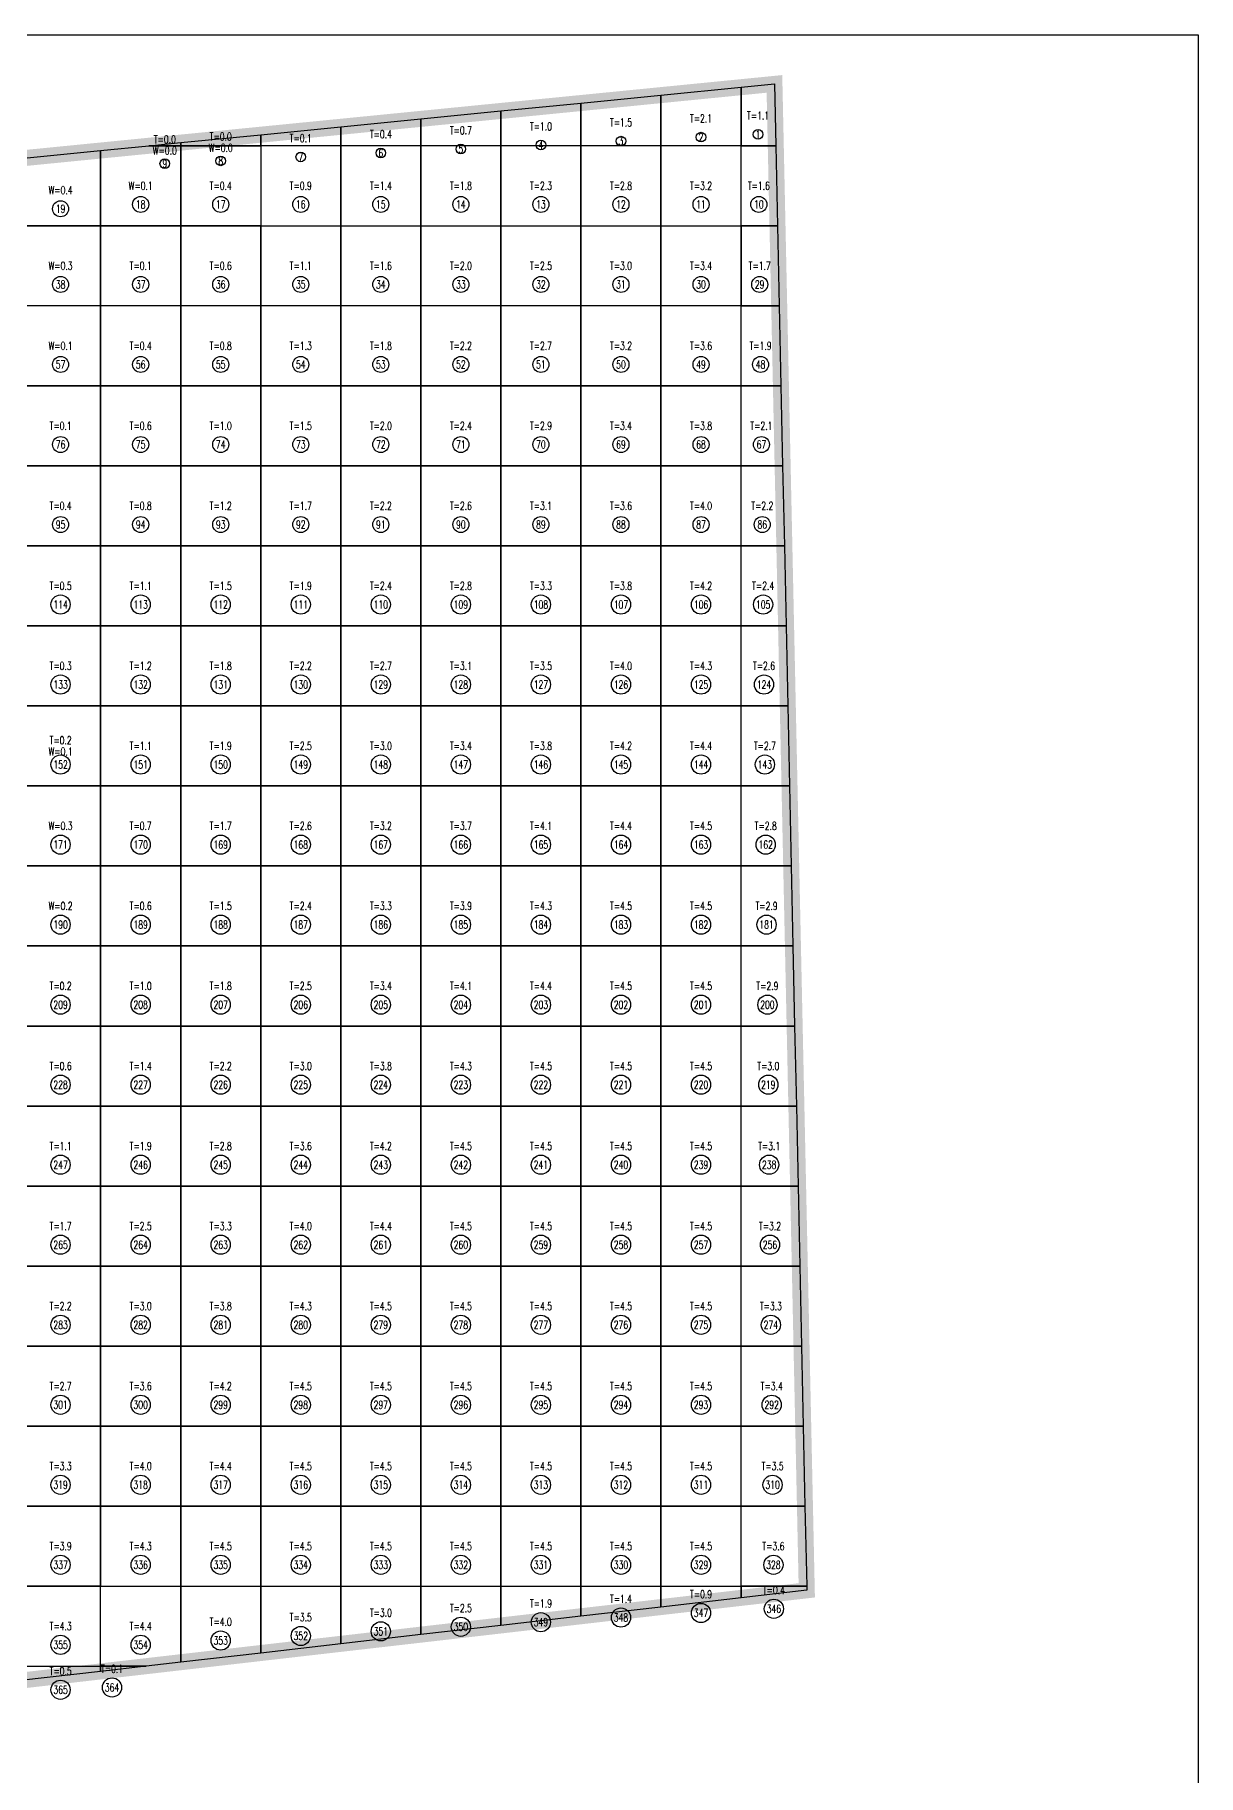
# Model space of a CAD drawing. Extents: x 4283 to 40403, y 1134 to 1764.
# Drawn here: x 13805.9 to 13872, y 1575.2 to 1674.1 of the extents above; entities that cross this region are included whole.
import ezdxf
from ezdxf.enums import TextEntityAlignment as Align

# ---------------------------------------------------------------- set-up
doc = ezdxf.new("R2010")
doc.units = 0
for name, color, linetype in [('tdz_15-1方格网', 2, 'Continuous'), ('tdz_15-1方格网计算', 7, 'Continuous'), ('tdz_土方计算图', 7, 'Continuous'), ('tdz_格田', 6, 'Continuous')]:
    doc.layers.add(name, color=color, linetype=linetype)
doc.styles.add('GLandNum', font='txt_____.ttf', dxfattribs={"width": 0.7, "height": 0.5})

msp = doc.modelspace()

# ---------------------------------------------------------------- linework, layer by layer
at = {"layer": 'tdz_15-1方格网', "linetype": 'Continuous'}
for points in [[(13846.034, 1671.116, 3083.682), (13846.034, 1667.79, 3083.676), (13841.488, 1667.79, 3083.694), (13841.488, 1670.667, 3083.698)], [(13848.005, 1667.79, 3083.67), (13846.034, 1667.79, 3083.676), (13846.034, 1671.116, 3083.682), (13847.93, 1671.304, 3083.675)], [(13832.397, 1669.767, 3083.731), (13832.397, 1667.79, 3083.727), (13827.852, 1667.79, 3083.745), (13827.852, 1669.317, 3083.747)], [(13836.943, 1670.217, 3083.715), (13836.943, 1667.79, 3083.711), (13832.397, 1667.79, 3083.727), (13832.397, 1669.767, 3083.731)], [(13841.488, 1670.667, 3083.698), (13841.488, 1667.79, 3083.694), (13836.943, 1667.79, 3083.711), (13836.943, 1670.217, 3083.715)], [(13823.306, 1668.868, 3083.764), (13823.306, 1667.79, 3083.762), (13818.761, 1667.79, 3083.779), (13818.761, 1668.418, 3083.78)], [(13827.852, 1669.317, 3083.747), (13827.852, 1667.79, 3083.745), (13823.306, 1667.79, 3083.762), (13823.306, 1668.868, 3083.764)], [(13812.413, 1667.79, 3083.803), (13814.215, 1667.79, 3083.796), (13814.215, 1663.245, 3083.789), (13809.67, 1663.245, 3083.805), (13809.67, 1667.519, 3083.813)], [(13814.215, 1667.968, 3083.796), (13814.215, 1667.79, 3083.796), (13812.413, 1667.79, 3083.803)], [(13818.761, 1668.418, 3083.78), (13818.761, 1667.79, 3083.779), (13814.215, 1667.79, 3083.796), (13814.215, 1667.968, 3083.796)], [(13814.215, 1663.245, 3083.789), (13814.215, 1667.79, 3083.796), (13818.761, 1667.79, 3083.779), (13818.761, 1663.245, 3083.772)], [(13818.761, 1667.79, 3083.779), (13818.761, 1663.245, 3083.772), (13823.306, 1663.245, 3083.755), (13823.306, 1667.79, 3083.762)], [(13823.306, 1667.79, 3083.762), (13823.306, 1663.245, 3083.755), (13827.852, 1663.245, 3083.737), (13827.852, 1667.79, 3083.745)], [(13827.852, 1667.79, 3083.745), (13827.852, 1663.245, 3083.737), (13832.397, 1663.245, 3083.72), (13832.397, 1667.79, 3083.727)], [(13832.397, 1667.79, 3083.727), (13832.397, 1663.245, 3083.72), (13836.943, 1663.245, 3083.704), (13836.943, 1667.79, 3083.711)], [(13836.943, 1667.79, 3083.711), (13836.943, 1663.245, 3083.704), (13841.488, 1663.245, 3083.686), (13841.488, 1667.79, 3083.694)], [(13841.488, 1667.79, 3083.694), (13841.488, 1663.245, 3083.686), (13846.034, 1663.245, 3083.669), (13846.034, 1667.79, 3083.676)], [(13846.034, 1667.79, 3083.676), (13848.005, 1667.79, 3083.67), (13848.103, 1663.245, 3083.665), (13846.034, 1663.245, 3083.669)], [(13809.67, 1667.519, 3083.813), (13809.67, 1663.245, 3083.805), (13805.124, 1663.245, 3083.823), (13805.124, 1667.069, 3083.829)], [(13805.124, 1658.699, 3083.815), (13805.124, 1663.245, 3083.823), (13809.67, 1663.245, 3083.805), (13809.67, 1658.699, 3083.798)], [(13809.67, 1658.699, 3083.798), (13809.67, 1663.245, 3083.805), (13814.215, 1663.245, 3083.789), (13814.215, 1658.699, 3083.782)], [(13814.215, 1658.699, 3083.782), (13814.215, 1663.245, 3083.789), (13818.761, 1663.245, 3083.772), (13818.761, 1658.699, 3083.765)], [(13818.761, 1658.699, 3083.765), (13818.761, 1663.245, 3083.772), (13823.306, 1663.245, 3083.755), (13823.306, 1658.699, 3083.747)], [(13823.306, 1658.699, 3083.747), (13823.306, 1663.245, 3083.755), (13827.852, 1663.245, 3083.737), (13827.852, 1658.699, 3083.73)], [(13827.852, 1658.699, 3083.73), (13827.852, 1663.245, 3083.737), (13832.397, 1663.245, 3083.72), (13832.397, 1658.699, 3083.713)], [(13832.397, 1658.699, 3083.713), (13832.397, 1663.245, 3083.72), (13836.943, 1663.245, 3083.704), (13836.943, 1658.699, 3083.696)], [(13836.943, 1658.699, 3083.696), (13836.943, 1663.245, 3083.704), (13841.488, 1663.245, 3083.686), (13841.488, 1658.699, 3083.679)], [(13841.488, 1658.699, 3083.679), (13841.488, 1663.245, 3083.686), (13846.034, 1663.245, 3083.669), (13846.034, 1658.699, 3083.662)], [(13846.034, 1663.245, 3083.669), (13848.103, 1663.245, 3083.665), (13848.2, 1658.699, 3083.658), (13846.034, 1658.699, 3083.662)], [(13805.124, 1658.699, 3083.815), (13805.124, 1654.154, 3083.808), (13809.67, 1654.154, 3083.791), (13809.67, 1658.699, 3083.798)], [(13809.67, 1658.699, 3083.798), (13809.67, 1654.154, 3083.791), (13814.215, 1654.154, 3083.775), (13814.215, 1658.699, 3083.782)], [(13814.215, 1658.699, 3083.782), (13814.215, 1654.154, 3083.775), (13818.761, 1654.154, 3083.757), (13818.761, 1658.699, 3083.765)], [(13818.761, 1658.699, 3083.765), (13818.761, 1654.154, 3083.757), (13823.306, 1654.154, 3083.74), (13823.306, 1658.699, 3083.747)], [(13823.306, 1658.699, 3083.747), (13823.306, 1654.154, 3083.74), (13827.852, 1654.154, 3083.723), (13827.852, 1658.699, 3083.73)], [(13827.852, 1658.699, 3083.73), (13827.852, 1654.154, 3083.723), (13832.397, 1654.154, 3083.705), (13832.397, 1658.699, 3083.713)], [(13832.397, 1658.699, 3083.713), (13832.397, 1654.154, 3083.705), (13836.943, 1654.154, 3083.688), (13836.943, 1658.699, 3083.696)], [(13836.943, 1658.699, 3083.696), (13836.943, 1654.154, 3083.688), (13841.488, 1654.154, 3083.672), (13841.488, 1658.699, 3083.679)], [(13841.488, 1658.699, 3083.679), (13841.488, 1654.154, 3083.672), (13846.034, 1654.154, 3083.655), (13846.034, 1658.699, 3083.662)], [(13846.034, 1658.699, 3083.662), (13848.2, 1658.699, 3083.658), (13848.298, 1654.154, 3083.653), (13846.034, 1654.154, 3083.655)], [(13805.124, 1654.154, 3083.808), (13805.124, 1649.608, 3083.798), (13809.67, 1649.608, 3083.783), (13809.67, 1654.154, 3083.791)], [(13809.67, 1654.154, 3083.791), (13809.67, 1649.608, 3083.783), (13814.215, 1649.608, 3083.767), (13814.215, 1654.154, 3083.775)], [(13814.215, 1654.154, 3083.775), (13814.215, 1649.608, 3083.767), (13818.761, 1649.608, 3083.75), (13818.761, 1654.154, 3083.757)], [(13818.761, 1654.154, 3083.757), (13818.761, 1649.608, 3083.75), (13823.306, 1649.608, 3083.733), (13823.306, 1654.154, 3083.74)], [(13823.306, 1654.154, 3083.74), (13823.306, 1649.608, 3083.733), (13827.852, 1649.608, 3083.715), (13827.852, 1654.154, 3083.723)], [(13827.852, 1654.154, 3083.723), (13827.852, 1649.608, 3083.715), (13832.397, 1649.608, 3083.698), (13832.397, 1654.154, 3083.705)], [(13832.397, 1654.154, 3083.705), (13832.397, 1649.608, 3083.698), (13836.943, 1649.608, 3083.681), (13836.943, 1654.154, 3083.688)], [(13836.943, 1654.154, 3083.688), (13836.943, 1649.608, 3083.681), (13841.488, 1649.608, 3083.665), (13841.488, 1654.154, 3083.672)], [(13841.488, 1654.154, 3083.672), (13841.488, 1649.608, 3083.665), (13846.034, 1649.608, 3083.65), (13846.034, 1654.154, 3083.655)], [(13846.034, 1654.154, 3083.655), (13848.298, 1654.154, 3083.653), (13848.395, 1649.608, 3083.646), (13846.034, 1649.608, 3083.65)], [(13805.124, 1649.608, 3083.798), (13805.124, 1645.063, 3083.787), (13809.67, 1645.063, 3083.772), (13809.67, 1649.608, 3083.783)], [(13809.67, 1649.608, 3083.783), (13809.67, 1645.063, 3083.772), (13814.215, 1645.063, 3083.757), (13814.215, 1649.608, 3083.767)], [(13814.215, 1649.608, 3083.767), (13814.215, 1645.063, 3083.757), (13818.761, 1645.063, 3083.742), (13818.761, 1649.608, 3083.75)], [(13818.761, 1649.608, 3083.75), (13818.761, 1645.063, 3083.742), (13823.306, 1645.063, 3083.725), (13823.306, 1649.608, 3083.733)], [(13823.306, 1649.608, 3083.733), (13823.306, 1645.063, 3083.725), (13827.852, 1645.063, 3083.708), (13827.852, 1649.608, 3083.715)], [(13827.852, 1649.608, 3083.715), (13827.852, 1645.063, 3083.708), (13832.397, 1645.063, 3083.691), (13832.397, 1649.608, 3083.698)], [(13832.397, 1649.608, 3083.698), (13832.397, 1645.063, 3083.691), (13836.943, 1645.063, 3083.674), (13836.943, 1649.608, 3083.681)], [(13836.943, 1649.608, 3083.681), (13836.943, 1645.063, 3083.674), (13841.488, 1645.063, 3083.657), (13841.488, 1649.608, 3083.665)], [(13841.488, 1649.608, 3083.665), (13841.488, 1645.063, 3083.657), (13846.034, 1645.063, 3083.644), (13846.034, 1649.608, 3083.65)], [(13846.034, 1649.608, 3083.65), (13848.395, 1649.608, 3083.646), (13848.493, 1645.063, 3083.641), (13846.034, 1645.063, 3083.644)], [(13805.124, 1645.063, 3083.787), (13805.124, 1640.517, 3083.796), (13809.67, 1640.517, 3083.762), (13809.67, 1645.063, 3083.772)], [(13809.67, 1645.063, 3083.772), (13809.67, 1640.517, 3083.762), (13814.215, 1640.517, 3083.746), (13814.215, 1645.063, 3083.757)], [(13814.215, 1645.063, 3083.757), (13814.215, 1640.517, 3083.746), (13818.761, 1640.517, 3083.731), (13818.761, 1645.063, 3083.742)], [(13818.761, 1645.063, 3083.742), (13818.761, 1640.517, 3083.731), (13823.306, 1640.517, 3083.715), (13823.306, 1645.063, 3083.725)], [(13823.306, 1645.063, 3083.725), (13823.306, 1640.517, 3083.715), (13827.852, 1640.517, 3083.7), (13827.852, 1645.063, 3083.708)], [(13827.852, 1645.063, 3083.708), (13827.852, 1640.517, 3083.7), (13832.397, 1640.517, 3083.684), (13832.397, 1645.063, 3083.691)], [(13832.397, 1645.063, 3083.691), (13832.397, 1640.517, 3083.684), (13836.943, 1640.517, 3083.666), (13836.943, 1645.063, 3083.674)], [(13836.943, 1645.063, 3083.674), (13836.943, 1640.517, 3083.666), (13841.488, 1640.517, 3083.65), (13841.488, 1645.063, 3083.657)], [(13841.488, 1645.063, 3083.657), (13841.488, 1640.517, 3083.65), (13846.034, 1640.517, 3083.638), (13846.034, 1645.063, 3083.644)], [(13846.034, 1645.063, 3083.644), (13848.493, 1645.063, 3083.641), (13848.59, 1640.517, 3083.636), (13846.034, 1640.517, 3083.638)], [(13805.124, 1640.517, 3083.796), (13805.124, 1635.972, 3083.81), (13809.67, 1635.972, 3083.772), (13809.67, 1640.517, 3083.762)], [(13809.67, 1640.517, 3083.762), (13809.67, 1635.972, 3083.772), (13814.215, 1635.972, 3083.735), (13814.215, 1640.517, 3083.746)], [(13814.215, 1640.517, 3083.746), (13814.215, 1635.972, 3083.735), (13818.761, 1635.972, 3083.72), (13818.761, 1640.517, 3083.731)], [(13818.761, 1640.517, 3083.731), (13818.761, 1635.972, 3083.72), (13823.306, 1635.972, 3083.705), (13823.306, 1640.517, 3083.715)], [(13823.306, 1640.517, 3083.715), (13823.306, 1635.972, 3083.705), (13827.852, 1635.972, 3083.689), (13827.852, 1640.517, 3083.7)], [(13827.852, 1640.517, 3083.7), (13827.852, 1635.972, 3083.689), (13832.397, 1635.972, 3083.674), (13832.397, 1640.517, 3083.684)], [(13832.397, 1640.517, 3083.684), (13832.397, 1635.972, 3083.674), (13836.943, 1635.972, 3083.659), (13836.943, 1640.517, 3083.666)], [(13836.943, 1640.517, 3083.666), (13836.943, 1635.972, 3083.659), (13841.488, 1635.972, 3083.643), (13841.488, 1640.517, 3083.65)], [(13841.488, 1640.517, 3083.65), (13841.488, 1635.972, 3083.643), (13846.034, 1635.972, 3083.636), (13846.034, 1640.517, 3083.638)], [(13846.034, 1640.517, 3083.638), (13848.59, 1640.517, 3083.636), (13848.688, 1635.972, 3083.636), (13846.034, 1635.972, 3083.636)], [(13805.124, 1635.972, 3083.81), (13805.124, 1631.426, 3083.823), (13809.67, 1631.426, 3083.785), (13809.67, 1635.972, 3083.772)], [(13809.67, 1635.972, 3083.772), (13809.67, 1631.426, 3083.785), (13814.215, 1631.426, 3083.748), (13814.215, 1635.972, 3083.735)], [(13814.215, 1635.972, 3083.735), (13814.215, 1631.426, 3083.748), (13818.761, 1631.426, 3083.711), (13818.761, 1635.972, 3083.72)], [(13818.761, 1635.972, 3083.72), (13818.761, 1631.426, 3083.711), (13823.306, 1631.426, 3083.694), (13823.306, 1635.972, 3083.705)], [(13823.306, 1635.972, 3083.705), (13823.306, 1631.426, 3083.694), (13827.852, 1631.426, 3083.678), (13827.852, 1635.972, 3083.689)], [(13827.852, 1635.972, 3083.689), (13827.852, 1631.426, 3083.678), (13832.397, 1631.426, 3083.664), (13832.397, 1635.972, 3083.674)], [(13832.397, 1635.972, 3083.674), (13832.397, 1631.426, 3083.664), (13836.943, 1631.426, 3083.648), (13836.943, 1635.972, 3083.659)], [(13836.943, 1635.972, 3083.659), (13836.943, 1631.426, 3083.648), (13841.488, 1631.426, 3083.636), (13841.488, 1635.972, 3083.643)], [(13841.488, 1635.972, 3083.643), (13841.488, 1631.426, 3083.636), (13846.034, 1631.426, 3083.636), (13846.034, 1635.972, 3083.636)], [(13846.034, 1635.972, 3083.636), (13848.688, 1635.972, 3083.636), (13848.785, 1631.426, 3083.636), (13846.034, 1631.426, 3083.636)], [(13805.124, 1631.426, 3083.823), (13805.124, 1626.881, 3083.835), (13809.67, 1626.881, 3083.799), (13809.67, 1631.426, 3083.785)], [(13809.67, 1631.426, 3083.785), (13809.67, 1626.881, 3083.799), (13814.215, 1626.881, 3083.761), (13814.215, 1631.426, 3083.748)], [(13814.215, 1631.426, 3083.748), (13814.215, 1626.881, 3083.761), (13818.761, 1626.881, 3083.724), (13818.761, 1631.426, 3083.711)], [(13818.761, 1631.426, 3083.711), (13818.761, 1626.881, 3083.724), (13823.306, 1626.881, 3083.686), (13823.306, 1631.426, 3083.694)], [(13823.306, 1631.426, 3083.694), (13823.306, 1626.881, 3083.686), (13827.852, 1626.881, 3083.668), (13827.852, 1631.426, 3083.678)], [(13827.852, 1631.426, 3083.678), (13827.852, 1626.881, 3083.668), (13832.397, 1626.881, 3083.653), (13832.397, 1631.426, 3083.664)], [(13832.397, 1631.426, 3083.664), (13832.397, 1626.881, 3083.653), (13836.943, 1626.881, 3083.637), (13836.943, 1631.426, 3083.648)], [(13836.943, 1631.426, 3083.648), (13836.943, 1626.881, 3083.637), (13841.488, 1626.881, 3083.636), (13841.488, 1631.426, 3083.636)], [(13841.488, 1631.426, 3083.636), (13841.488, 1626.881, 3083.636), (13846.034, 1626.881, 3083.636), (13846.034, 1631.426, 3083.636)], [(13846.034, 1631.426, 3083.636), (13848.785, 1631.426, 3083.636), (13848.882, 1626.881, 3083.636), (13846.034, 1626.881, 3083.636)], [(13805.124, 1626.881, 3083.835), (13805.124, 1622.336, 3083.815), (13809.67, 1622.336, 3083.787), (13809.67, 1626.881, 3083.799)], [(13809.67, 1626.881, 3083.799), (13809.67, 1622.336, 3083.787), (13814.215, 1622.336, 3083.759), (13814.215, 1626.881, 3083.761)], [(13814.215, 1626.881, 3083.761), (13814.215, 1622.336, 3083.759), (13818.761, 1622.336, 3083.731), (13818.761, 1626.881, 3083.724)], [(13818.761, 1626.881, 3083.724), (13818.761, 1622.336, 3083.731), (13823.306, 1622.336, 3083.7), (13823.306, 1626.881, 3083.686)], [(13823.306, 1626.881, 3083.686), (13823.306, 1622.336, 3083.7), (13827.852, 1622.336, 3083.662), (13827.852, 1626.881, 3083.668)], [(13827.852, 1626.881, 3083.668), (13827.852, 1622.336, 3083.662), (13832.397, 1622.336, 3083.642), (13832.397, 1626.881, 3083.653)], [(13832.397, 1626.881, 3083.653), (13832.397, 1622.336, 3083.642), (13836.943, 1622.336, 3083.636), (13836.943, 1626.881, 3083.637)], [(13836.943, 1626.881, 3083.637), (13836.943, 1622.336, 3083.636), (13841.488, 1622.336, 3083.636), (13841.488, 1626.881, 3083.636)], [(13841.488, 1626.881, 3083.636), (13841.488, 1622.336, 3083.636), (13846.034, 1622.336, 3083.636), (13846.034, 1626.881, 3083.636)], [(13846.034, 1626.881, 3083.636), (13848.882, 1626.881, 3083.636), (13848.98, 1622.336, 3083.636), (13846.034, 1622.336, 3083.636)], [(13805.124, 1622.336, 3083.815), (13805.124, 1617.79, 3083.799), (13809.67, 1617.79, 3083.769), (13809.67, 1622.336, 3083.787)], [(13809.67, 1622.336, 3083.787), (13809.67, 1617.79, 3083.769), (13814.215, 1617.79, 3083.74), (13814.215, 1622.336, 3083.759)], [(13814.215, 1622.336, 3083.759), (13814.215, 1617.79, 3083.74), (13818.761, 1617.79, 3083.712), (13818.761, 1622.336, 3083.731)], [(13818.761, 1622.336, 3083.731), (13818.761, 1617.79, 3083.712), (13823.306, 1617.79, 3083.684), (13823.306, 1622.336, 3083.7)], [(13823.306, 1622.336, 3083.7), (13823.306, 1617.79, 3083.684), (13827.852, 1617.79, 3083.655), (13827.852, 1622.336, 3083.662)], [(13827.852, 1622.336, 3083.662), (13827.852, 1617.79, 3083.655), (13832.397, 1617.79, 3083.636), (13832.397, 1622.336, 3083.642)], [(13832.397, 1622.336, 3083.642), (13832.397, 1617.79, 3083.636), (13836.943, 1617.79, 3083.636), (13836.943, 1622.336, 3083.636)], [(13836.943, 1622.336, 3083.636), (13836.943, 1617.79, 3083.636), (13841.488, 1617.79, 3083.636), (13841.488, 1622.336, 3083.636)], [(13841.488, 1622.336, 3083.636), (13841.488, 1617.79, 3083.636), (13846.034, 1617.79, 3083.636), (13846.034, 1622.336, 3083.636)], [(13846.034, 1622.336, 3083.636), (13848.98, 1622.336, 3083.636), (13849.077, 1617.79, 3083.636), (13846.034, 1617.79, 3083.636)], [(13805.124, 1617.79, 3083.799), (13805.124, 1613.245, 3083.782), (13809.67, 1613.245, 3083.753), (13809.67, 1617.79, 3083.769)], [(13809.67, 1617.79, 3083.769), (13809.67, 1613.245, 3083.753), (13814.215, 1613.245, 3083.724), (13814.215, 1617.79, 3083.74)], [(13814.215, 1617.79, 3083.74), (13814.215, 1613.245, 3083.724), (13818.761, 1613.245, 3083.695), (13818.761, 1617.79, 3083.712)], [(13818.761, 1617.79, 3083.712), (13818.761, 1613.245, 3083.695), (13823.306, 1613.245, 3083.665), (13823.306, 1617.79, 3083.684)], [(13823.306, 1617.79, 3083.684), (13823.306, 1613.245, 3083.665), (13827.852, 1613.245, 3083.636), (13827.852, 1617.79, 3083.655)], [(13827.852, 1617.79, 3083.655), (13827.852, 1613.245, 3083.636), (13832.397, 1613.245, 3083.636), (13832.397, 1617.79, 3083.636)], [(13832.397, 1617.79, 3083.636), (13832.397, 1613.245, 3083.636), (13836.943, 1613.245, 3083.636), (13836.943, 1617.79, 3083.636)], [(13836.943, 1617.79, 3083.636), (13836.943, 1613.245, 3083.636), (13841.488, 1613.245, 3083.636), (13841.488, 1617.79, 3083.636)], [(13841.488, 1617.79, 3083.636), (13841.488, 1613.245, 3083.636), (13846.034, 1613.245, 3083.636), (13846.034, 1617.79, 3083.636)], [(13846.034, 1617.79, 3083.636), (13849.077, 1617.79, 3083.636), (13849.175, 1613.245, 3083.636), (13846.034, 1613.245, 3083.636)], [(13805.124, 1613.245, 3083.782), (13805.124, 1608.699, 3083.763), (13809.67, 1608.699, 3083.734), (13809.67, 1613.245, 3083.753)], [(13809.67, 1613.245, 3083.753), (13809.67, 1608.699, 3083.734), (13814.215, 1608.699, 3083.704), (13814.215, 1613.245, 3083.724)], [(13814.215, 1613.245, 3083.724), (13814.215, 1608.699, 3083.704), (13818.761, 1608.699, 3083.675), (13818.761, 1613.245, 3083.695)], [(13818.761, 1613.245, 3083.695), (13818.761, 1608.699, 3083.675), (13823.306, 1608.699, 3083.645), (13823.306, 1613.245, 3083.665)], [(13823.306, 1613.245, 3083.665), (13823.306, 1608.699, 3083.645), (13827.852, 1608.699, 3083.636), (13827.852, 1613.245, 3083.636)], [(13827.852, 1613.245, 3083.636), (13827.852, 1608.699, 3083.636), (13832.397, 1608.699, 3083.636), (13832.397, 1613.245, 3083.636)], [(13832.397, 1613.245, 3083.636), (13832.397, 1608.699, 3083.636), (13836.943, 1608.699, 3083.636), (13836.943, 1613.245, 3083.636)], [(13836.943, 1613.245, 3083.636), (13836.943, 1608.699, 3083.636), (13841.488, 1608.699, 3083.636), (13841.488, 1613.245, 3083.636)], [(13841.488, 1613.245, 3083.636), (13841.488, 1608.699, 3083.636), (13846.034, 1608.699, 3083.636), (13846.034, 1613.245, 3083.636)], [(13846.034, 1613.245, 3083.636), (13849.175, 1613.245, 3083.636), (13849.272, 1608.699, 3083.636), (13846.034, 1608.699, 3083.636)], [(13805.124, 1608.699, 3083.763), (13805.124, 1604.154, 3083.743), (13809.67, 1604.154, 3083.714), (13809.67, 1608.699, 3083.734)], [(13809.67, 1608.699, 3083.734), (13809.67, 1604.154, 3083.714), (13814.215, 1604.154, 3083.685), (13814.215, 1608.699, 3083.704)], [(13814.215, 1608.699, 3083.704), (13814.215, 1604.154, 3083.685), (13818.761, 1604.154, 3083.655), (13818.761, 1608.699, 3083.675)], [(13818.761, 1608.699, 3083.675), (13818.761, 1604.154, 3083.655), (13823.306, 1604.154, 3083.636), (13823.306, 1608.699, 3083.645)], [(13823.306, 1608.699, 3083.645), (13823.306, 1604.154, 3083.636), (13827.852, 1604.154, 3083.636), (13827.852, 1608.699, 3083.636)], [(13827.852, 1608.699, 3083.636), (13827.852, 1604.154, 3083.636), (13832.397, 1604.154, 3083.636), (13832.397, 1608.699, 3083.636)], [(13832.397, 1608.699, 3083.636), (13832.397, 1604.154, 3083.636), (13836.943, 1604.154, 3083.636), (13836.943, 1608.699, 3083.636)], [(13836.943, 1608.699, 3083.636), (13836.943, 1604.154, 3083.636), (13841.488, 1604.154, 3083.636), (13841.488, 1608.699, 3083.636)], [(13841.488, 1608.699, 3083.636), (13841.488, 1604.154, 3083.636), (13846.034, 1604.154, 3083.636), (13846.034, 1608.699, 3083.636)], [(13846.034, 1608.699, 3083.636), (13849.272, 1608.699, 3083.636), (13849.37, 1604.154, 3083.636), (13846.034, 1604.154, 3083.636)], [(13805.124, 1604.154, 3083.743), (13805.124, 1599.608, 3083.724), (13809.67, 1599.608, 3083.695), (13809.67, 1604.154, 3083.714)], [(13809.67, 1604.154, 3083.714), (13809.67, 1599.608, 3083.695), (13814.215, 1599.608, 3083.665), (13814.215, 1604.154, 3083.685)], [(13814.215, 1604.154, 3083.685), (13814.215, 1599.608, 3083.665), (13818.761, 1599.608, 3083.636), (13818.761, 1604.154, 3083.655)], [(13818.761, 1604.154, 3083.655), (13818.761, 1599.608, 3083.636), (13823.306, 1599.608, 3083.636), (13823.306, 1604.154, 3083.636)], [(13823.306, 1604.154, 3083.636), (13823.306, 1599.608, 3083.636), (13827.852, 1599.608, 3083.636), (13827.852, 1604.154, 3083.636)], [(13827.852, 1604.154, 3083.636), (13827.852, 1599.608, 3083.636), (13832.397, 1599.608, 3083.636), (13832.397, 1604.154, 3083.636)], [(13832.397, 1604.154, 3083.636), (13832.397, 1599.608, 3083.636), (13836.943, 1599.608, 3083.636), (13836.943, 1604.154, 3083.636)], [(13836.943, 1604.154, 3083.636), (13836.943, 1599.608, 3083.636), (13841.488, 1599.608, 3083.636), (13841.488, 1604.154, 3083.636)], [(13841.488, 1604.154, 3083.636), (13841.488, 1599.608, 3083.636), (13846.034, 1599.608, 3083.636), (13846.034, 1604.154, 3083.636)], [(13846.034, 1604.154, 3083.636), (13849.37, 1604.154, 3083.636), (13849.467, 1599.608, 3083.636), (13846.034, 1599.608, 3083.636)], [(13805.124, 1599.608, 3083.724), (13805.124, 1595.063, 3083.705), (13809.67, 1595.063, 3083.675), (13809.67, 1599.608, 3083.695)], [(13809.67, 1599.608, 3083.695), (13809.67, 1595.063, 3083.675), (13814.215, 1595.063, 3083.645), (13814.215, 1599.608, 3083.665)], [(13814.215, 1599.608, 3083.665), (13814.215, 1595.063, 3083.645), (13818.761, 1595.063, 3083.636), (13818.761, 1599.608, 3083.636)], [(13818.761, 1599.608, 3083.636), (13818.761, 1595.063, 3083.636), (13823.306, 1595.063, 3083.636), (13823.306, 1599.608, 3083.636)], [(13823.306, 1599.608, 3083.636), (13823.306, 1595.063, 3083.636), (13827.852, 1595.063, 3083.636), (13827.852, 1599.608, 3083.636)], [(13827.852, 1599.608, 3083.636), (13827.852, 1595.063, 3083.636), (13832.397, 1595.063, 3083.636), (13832.397, 1599.608, 3083.636)], [(13832.397, 1599.608, 3083.636), (13832.397, 1595.063, 3083.636), (13836.943, 1595.063, 3083.636), (13836.943, 1599.608, 3083.636)], [(13836.943, 1599.608, 3083.636), (13836.943, 1595.063, 3083.636), (13841.488, 1595.063, 3083.636), (13841.488, 1599.608, 3083.636)], [(13841.488, 1599.608, 3083.636), (13841.488, 1595.063, 3083.636), (13846.034, 1595.063, 3083.636), (13846.034, 1599.608, 3083.636)], [(13846.034, 1599.608, 3083.636), (13849.467, 1599.608, 3083.636), (13849.565, 1595.063, 3083.636), (13846.034, 1595.063, 3083.636)], [(13805.124, 1595.063, 3083.705), (13805.124, 1590.517, 3083.681), (13809.67, 1590.517, 3083.655), (13809.67, 1595.063, 3083.675)], [(13809.67, 1595.063, 3083.675), (13809.67, 1590.517, 3083.655), (13814.215, 1590.517, 3083.636), (13814.215, 1595.063, 3083.645)], [(13814.215, 1595.063, 3083.645), (13814.215, 1590.517, 3083.636), (13818.761, 1590.517, 3083.636), (13818.761, 1595.063, 3083.636)], [(13818.761, 1595.063, 3083.636), (13818.761, 1590.517, 3083.636), (13823.306, 1590.517, 3083.636), (13823.306, 1595.063, 3083.636)], [(13823.306, 1595.063, 3083.636), (13823.306, 1590.517, 3083.636), (13827.852, 1590.517, 3083.636), (13827.852, 1595.063, 3083.636)], [(13827.852, 1595.063, 3083.636), (13827.852, 1590.517, 3083.636), (13832.397, 1590.517, 3083.636), (13832.397, 1595.063, 3083.636)], [(13832.397, 1595.063, 3083.636), (13832.397, 1590.517, 3083.636), (13836.943, 1590.517, 3083.636), (13836.943, 1595.063, 3083.636)], [(13836.943, 1595.063, 3083.636), (13836.943, 1590.517, 3083.636), (13841.488, 1590.517, 3083.636), (13841.488, 1595.063, 3083.636)], [(13841.488, 1595.063, 3083.636), (13841.488, 1590.517, 3083.636), (13846.034, 1590.517, 3083.636), (13846.034, 1595.063, 3083.636)], [(13846.034, 1595.063, 3083.636), (13849.565, 1595.063, 3083.636), (13849.662, 1590.517, 3083.636), (13846.034, 1590.517, 3083.636)], [(13805.124, 1590.517, 3083.681), (13805.124, 1585.972, 3083.659), (13809.67, 1585.972, 3083.636), (13809.67, 1590.517, 3083.655)], [(13809.67, 1590.517, 3083.655), (13809.67, 1585.972, 3083.636), (13814.215, 1585.972, 3083.636), (13814.215, 1590.517, 3083.636)], [(13814.215, 1590.517, 3083.636), (13814.215, 1585.972, 3083.636), (13818.761, 1585.972, 3083.636), (13818.761, 1590.517, 3083.636)], [(13818.761, 1590.517, 3083.636), (13818.761, 1585.972, 3083.636), (13823.306, 1585.972, 3083.636), (13823.306, 1590.517, 3083.636)], [(13823.306, 1590.517, 3083.636), (13823.306, 1585.972, 3083.636), (13827.852, 1585.972, 3083.636), (13827.852, 1590.517, 3083.636)], [(13827.852, 1590.517, 3083.636), (13827.852, 1585.972, 3083.636), (13832.397, 1585.972, 3083.636), (13832.397, 1590.517, 3083.636)], [(13832.397, 1590.517, 3083.636), (13832.397, 1585.972, 3083.636), (13836.943, 1585.972, 3083.636), (13836.943, 1590.517, 3083.636)], [(13836.943, 1590.517, 3083.636), (13836.943, 1585.972, 3083.636), (13841.488, 1585.972, 3083.636), (13841.488, 1590.517, 3083.636)], [(13841.488, 1590.517, 3083.636), (13841.488, 1585.972, 3083.636), (13846.034, 1585.972, 3083.636), (13846.034, 1590.517, 3083.636)], [(13846.034, 1590.517, 3083.636), (13849.662, 1590.517, 3083.636), (13849.76, 1585.972, 3083.636), (13846.034, 1585.972, 3083.636)], [(13805.124, 1585.972, 3083.659), (13805.124, 1581.426, 3083.645), (13809.67, 1581.426, 3083.636), (13809.67, 1585.972, 3083.636)], [(13812.257, 1581.426, 3083.636), (13809.67, 1581.426, 3083.636), (13809.67, 1585.972, 3083.636), (13814.215, 1585.972, 3083.636), (13814.215, 1581.651, 3083.636)], [(13814.215, 1581.651, 3083.636), (13814.215, 1585.972, 3083.636), (13818.761, 1585.972, 3083.636), (13818.761, 1582.174, 3083.636)], [(13818.761, 1582.174, 3083.636), (13818.761, 1585.972, 3083.636), (13823.306, 1585.972, 3083.636), (13823.306, 1582.696, 3083.636)], [(13823.306, 1582.696, 3083.636), (13823.306, 1585.972, 3083.636), (13827.852, 1585.972, 3083.636), (13827.852, 1583.218, 3083.636)], [(13827.852, 1583.218, 3083.636), (13827.852, 1585.972, 3083.636), (13832.397, 1585.972, 3083.636), (13832.397, 1583.74, 3083.636)], [(13832.397, 1583.74, 3083.636), (13832.397, 1585.972, 3083.636), (13836.943, 1585.972, 3083.636), (13836.943, 1584.262, 3083.636)], [(13836.943, 1584.262, 3083.636), (13836.943, 1585.972, 3083.636), (13841.488, 1585.972, 3083.636), (13841.488, 1584.784, 3083.636)], [(13841.488, 1584.784, 3083.636), (13841.488, 1585.972, 3083.636), (13846.034, 1585.972, 3083.636), (13846.034, 1585.306, 3083.636)], [(13846.034, 1585.972, 3083.636), (13849.76, 1585.972, 3083.636), (13849.765, 1585.735, 3083.636), (13846.034, 1585.306, 3083.636)], [(13805.124, 1580.607, 3083.645), (13805.124, 1581.426, 3083.645), (13809.67, 1581.426, 3083.636), (13809.67, 1581.129, 3083.636)], [(13809.67, 1581.426, 3083.636), (13812.257, 1581.426, 3083.636), (13809.67, 1581.129, 3083.636)]]:
    msp.add_polyline3d(points, close=True, dxfattribs=at)
at = {"layer": 'tdz_15-1方格网计算', "color": 7, "linetype": 'Continuous'}
for centre, radius in [((13830.124, 1667.606), 0.273), ((13834.67, 1667.83), 0.273), ((13839.215, 1668.055), 0.273), ((13843.761, 1668.28), 0.273), ((13847.001, 1668.439), 0.273), ((13813.314, 1666.774), 0.273), ((13816.488, 1666.931), 0.273), ((13821.034, 1667.156), 0.273), ((13825.579, 1667.381), 0.273), ((13811.943, 1664.457), 0.455), ((13816.488, 1664.457), 0.455), ((13821.034, 1664.457), 0.455), ((13825.579, 1664.457), 0.455), ((13830.124, 1664.457), 0.455), ((13834.67, 1664.457), 0.455), ((13839.215, 1664.457), 0.455), ((13843.761, 1664.457), 0.455), ((13847.044, 1664.457), 0.455), ((13807.397, 1664.209), 0.455), ((13807.397, 1659.911), 0.455), ((13811.943, 1659.911), 0.455), ((13816.488, 1659.911), 0.455), ((13821.034, 1659.911), 0.455), ((13825.579, 1659.911), 0.455), ((13830.124, 1659.911), 0.455), ((13834.67, 1659.911), 0.455), ((13839.215, 1659.911), 0.455), ((13843.761, 1659.911), 0.455), ((13847.092, 1659.911), 0.455), ((13807.397, 1655.366), 0.455), ((13811.943, 1655.366), 0.455), ((13816.488, 1655.366), 0.455), ((13821.034, 1655.366), 0.455), ((13825.579, 1655.366), 0.455), ((13830.124, 1655.366), 0.455), ((13834.67, 1655.366), 0.455), ((13839.215, 1655.366), 0.455), ((13843.761, 1655.366), 0.455), ((13847.141, 1655.366), 0.455), ((13807.397, 1650.82), 0.455), ((13811.943, 1650.82), 0.455), ((13816.488, 1650.82), 0.455), ((13821.034, 1650.82), 0.455), ((13825.579, 1650.82), 0.455), ((13830.124, 1650.82), 0.455), ((13834.67, 1650.82), 0.455), ((13839.215, 1650.82), 0.455), ((13843.761, 1650.82), 0.455), ((13847.19, 1650.82), 0.455), ((13807.397, 1646.275), 0.455), ((13811.943, 1646.275), 0.455), ((13816.488, 1646.275), 0.455), ((13821.034, 1646.275), 0.455), ((13825.579, 1646.275), 0.455), ((13830.124, 1646.275), 0.455), ((13834.67, 1646.275), 0.455), ((13839.215, 1646.275), 0.455), ((13843.761, 1646.275), 0.455), ((13847.239, 1646.275), 0.455), ((13807.397, 1641.729), 0.545), ((13811.943, 1641.729), 0.545), ((13816.488, 1641.729), 0.545), ((13821.034, 1641.729), 0.545), ((13825.579, 1641.729), 0.545), ((13830.124, 1641.729), 0.545), ((13834.67, 1641.729), 0.545), ((13839.215, 1641.729), 0.545), ((13843.761, 1641.729), 0.545), ((13847.287, 1641.729), 0.545), ((13807.397, 1637.184), 0.545), ((13811.943, 1637.184), 0.545), ((13816.488, 1637.184), 0.545), ((13821.034, 1637.184), 0.545), ((13825.579, 1637.184), 0.545), ((13830.124, 1637.184), 0.545), ((13834.67, 1637.184), 0.545), ((13839.215, 1637.184), 0.545), ((13843.761, 1637.184), 0.545), ((13847.336, 1637.184), 0.545), ((13807.397, 1632.639), 0.545), ((13811.943, 1632.639), 0.545), ((13816.488, 1632.639), 0.545), ((13821.034, 1632.639), 0.545), ((13825.579, 1632.639), 0.545), ((13830.124, 1632.639), 0.545), ((13834.67, 1632.639), 0.545), ((13839.215, 1632.639), 0.545), ((13843.761, 1632.639), 0.545), ((13847.385, 1632.639), 0.545), ((13807.397, 1628.093), 0.545), ((13811.943, 1628.093), 0.545), ((13816.488, 1628.093), 0.545), ((13821.034, 1628.093), 0.545), ((13825.579, 1628.093), 0.545), ((13830.124, 1628.093), 0.545), ((13834.67, 1628.093), 0.545), ((13839.215, 1628.093), 0.545), ((13843.761, 1628.093), 0.545), ((13847.434, 1628.093), 0.545), ((13807.397, 1623.548), 0.545), ((13811.943, 1623.548), 0.545), ((13816.488, 1623.548), 0.545), ((13821.034, 1623.548), 0.545), ((13825.579, 1623.548), 0.545), ((13830.124, 1623.548), 0.545), ((13834.67, 1623.548), 0.545), ((13839.215, 1623.548), 0.545), ((13843.761, 1623.548), 0.545), ((13847.482, 1623.548), 0.545), ((13807.397, 1619.002), 0.545), ((13811.943, 1619.002), 0.545), ((13816.488, 1619.002), 0.545), ((13821.034, 1619.002), 0.545), ((13825.579, 1619.002), 0.545), ((13830.124, 1619.002), 0.545), ((13834.67, 1619.002), 0.545), ((13839.215, 1619.002), 0.545), ((13843.761, 1619.002), 0.545), ((13847.531, 1619.002), 0.545), ((13807.397, 1614.457), 0.545), ((13811.943, 1614.457), 0.545), ((13816.488, 1614.457), 0.545), ((13821.034, 1614.457), 0.545), ((13825.579, 1614.457), 0.545), ((13830.124, 1614.457), 0.545), ((13834.67, 1614.457), 0.545), ((13839.215, 1614.457), 0.545), ((13843.761, 1614.457), 0.545), ((13847.58, 1614.457), 0.545), ((13807.397, 1609.911), 0.545), ((13811.943, 1609.911), 0.545), ((13816.488, 1609.911), 0.545), ((13821.034, 1609.911), 0.545), ((13825.579, 1609.911), 0.545), ((13830.124, 1609.911), 0.545), ((13834.67, 1609.911), 0.545), ((13839.215, 1609.911), 0.545), ((13843.761, 1609.911), 0.545), ((13847.629, 1609.911), 0.545), ((13807.397, 1605.366), 0.545), ((13811.943, 1605.366), 0.545), ((13816.488, 1605.366), 0.545), ((13821.034, 1605.366), 0.545), ((13825.579, 1605.366), 0.545), ((13830.124, 1605.366), 0.545), ((13834.67, 1605.366), 0.545), ((13839.215, 1605.366), 0.545), ((13843.761, 1605.366), 0.545), ((13847.677, 1605.366), 0.545), ((13807.397, 1600.82), 0.545), ((13811.943, 1600.82), 0.545), ((13816.488, 1600.82), 0.545), ((13821.034, 1600.82), 0.545), ((13825.579, 1600.82), 0.545), ((13830.124, 1600.82), 0.545), ((13834.67, 1600.82), 0.545), ((13839.215, 1600.82), 0.545), ((13843.761, 1600.82), 0.545), ((13847.726, 1600.82), 0.545), ((13807.397, 1596.275), 0.545), ((13811.943, 1596.275), 0.545), ((13816.488, 1596.275), 0.545), ((13821.034, 1596.275), 0.545), ((13825.579, 1596.275), 0.545), ((13830.124, 1596.275), 0.545), ((13834.67, 1596.275), 0.545), ((13839.215, 1596.275), 0.545), ((13843.761, 1596.275), 0.545), ((13847.775, 1596.275), 0.545), ((13807.397, 1591.729), 0.545), ((13811.943, 1591.729), 0.545), ((13816.488, 1591.729), 0.545), ((13821.034, 1591.729), 0.545), ((13825.579, 1591.729), 0.545), ((13830.124, 1591.729), 0.545), ((13834.67, 1591.729), 0.545), ((13839.215, 1591.729), 0.545), ((13843.761, 1591.729), 0.545), ((13847.824, 1591.729), 0.545), ((13807.397, 1587.184), 0.545), ((13811.943, 1587.184), 0.545), ((13816.488, 1587.184), 0.545), ((13821.034, 1587.184), 0.545), ((13825.579, 1587.184), 0.545), ((13830.124, 1587.184), 0.545), ((13834.67, 1587.184), 0.545), ((13839.215, 1587.184), 0.545), ((13843.761, 1587.184), 0.545), ((13847.872, 1587.184), 0.545), ((13839.215, 1584.187), 0.545), ((13843.761, 1584.448), 0.545), ((13847.898, 1584.686), 0.545), ((13825.579, 1583.404), 0.545), ((13830.124, 1583.665), 0.545), ((13834.67, 1583.926), 0.545), ((13807.397, 1582.639), 0.545), ((13811.943, 1582.639), 0.545), ((13816.488, 1582.882), 0.545), ((13821.034, 1583.143), 0.545), ((13810.317, 1580.217), 0.545), ((13807.397, 1580.087), 0.545)]:
    msp.add_circle(centre, radius, dxfattribs=at)
at = {"layer": 'tdz_土方计算图', "linetype": 'Continuous'}
for points in [[(13741.99, 1674.092), (13871.99, 1674.092)], [(13871.99, 1674.092), (13871.99, 1514.092)]]:
    msp.add_lwpolyline(points, dxfattribs=at)
at = {"layer": 'tdz_格田', "linetype": 'Continuous', "lineweight": 60, "const_width": 0.909}
msp.add_lwpolyline([(13847.93, 1671.304), (13849.765, 1585.735), (13772.685, 1576.881), (13764.215, 1663.022), (13847.93, 1671.304)], close=True, dxfattribs=at)

# ---------------------------------------------------------------- texts
at = {"layer": 'tdz_15-1方格网计算', "color": 2, "linetype": 'Continuous', "style": 'GLandNum', "width": 0.7}
for s, p in [('T=1.1', (13847.001, 1669.5)), ('T=0.7', (13830.124, 1668.666)), ('T=1.0', (13834.67, 1668.891)), ('T=1.5', (13839.215, 1669.116)), ('T=2.1', (13843.761, 1669.341)), ('T=0.0', (13813.314, 1668.153)), ('T=0.0', (13816.488, 1668.31)), ('T=0.1', (13821.034, 1668.216)), ('T=0.4', (13825.579, 1668.441)), ('T=0.4', (13816.488, 1665.517)), ('T=0.9', (13821.034, 1665.517)), ('T=1.4', (13825.579, 1665.517)), ('T=1.8', (13830.124, 1665.517)), ('T=2.3', (13834.67, 1665.517)), ('T=2.8', (13839.215, 1665.517)), ('T=3.2', (13843.761, 1665.517)), ('T=1.6', (13847.044, 1665.517)), ('T=0.1', (13811.943, 1660.972)), ('T=0.6', (13816.488, 1660.972)), ('T=1.1', (13821.034, 1660.972)), ('T=1.6', (13825.579, 1660.972)), ('T=2.0', (13830.124, 1660.972)), ('T=2.5', (13834.67, 1660.972)), ('T=3.0', (13839.215, 1660.972)), ('T=3.4', (13843.761, 1660.972)), ('T=1.7', (13847.092, 1660.972)), ('T=0.4', (13811.943, 1656.426)), ('T=0.8', (13816.488, 1656.426)), ('T=1.3', (13821.034, 1656.426)), ('T=1.8', (13825.579, 1656.426)), ('T=2.2', (13830.124, 1656.426)), ('T=2.7', (13834.67, 1656.426)), ('T=3.2', (13839.215, 1656.426)), ('T=3.6', (13843.761, 1656.426)), ('T=1.9', (13847.141, 1656.426)), ('T=0.1', (13807.397, 1651.881)), ('T=0.6', (13811.943, 1651.881)), ('T=1.0', (13816.488, 1651.881)), ('T=1.5', (13821.034, 1651.881)), ('T=2.0', (13825.579, 1651.881)), ('T=2.4', (13830.124, 1651.881)), ('T=2.9', (13834.67, 1651.881)), ('T=3.4', (13839.215, 1651.881)), ('T=3.8', (13843.761, 1651.881)), ('T=2.1', (13847.19, 1651.881)), ('T=0.4', (13807.397, 1647.336)), ('T=0.8', (13811.943, 1647.336)), ('T=1.2', (13816.488, 1647.336)), ('T=1.7', (13821.034, 1647.336)), ('T=2.2', (13825.579, 1647.336)), ('T=2.6', (13830.124, 1647.336)), ('T=3.1', (13834.67, 1647.336)), ('T=3.6', (13839.215, 1647.336)), ('T=4.0', (13843.761, 1647.336)), ('T=2.2', (13847.239, 1647.336)), ('T=0.5', (13807.397, 1642.79)), ('T=1.1', (13811.943, 1642.79)), ('T=1.5', (13816.488, 1642.79)), ('T=1.9', (13821.034, 1642.79)), ('T=2.4', (13825.579, 1642.79)), ('T=2.8', (13830.124, 1642.79)), ('T=3.3', (13834.67, 1642.79)), ('T=3.8', (13839.215, 1642.79)), ('T=4.2', (13843.761, 1642.79)), ('T=2.4', (13847.287, 1642.79)), ('T=0.3', (13807.397, 1638.245)), ('T=1.2', (13811.943, 1638.245)), ('T=1.8', (13816.488, 1638.245)), ('T=2.2', (13821.034, 1638.245)), ('T=2.7', (13825.579, 1638.245)), ('T=3.1', (13830.124, 1638.245)), ('T=3.5', (13834.67, 1638.245)), ('T=4.0', (13839.215, 1638.245)), ('T=4.3', (13843.761, 1638.245)), ('T=2.6', (13847.336, 1638.245)), ('T=0.2', (13807.397, 1634.017)), ('T=1.1', (13811.943, 1633.699)), ('T=1.9', (13816.488, 1633.699)), ('T=2.5', (13821.034, 1633.699)), ('T=3.0', (13825.579, 1633.699)), ('T=3.4', (13830.124, 1633.699)), ('T=3.8', (13834.67, 1633.699)), ('T=4.2', (13839.215, 1633.699)), ('T=4.4', (13843.761, 1633.699)), ('T=2.7', (13847.385, 1633.699)), ('T=0.7', (13811.943, 1629.154)), ('T=1.7', (13816.488, 1629.154)), ('T=2.6', (13821.034, 1629.154)), ('T=3.2', (13825.579, 1629.154)), ('T=3.7', (13830.124, 1629.154)), ('T=4.1', (13834.67, 1629.154)), ('T=4.4', (13839.215, 1629.154)), ('T=4.5', (13843.761, 1629.154)), ('T=2.8', (13847.434, 1629.154)), ('T=0.6', (13811.943, 1624.608)), ('T=1.5', (13816.488, 1624.608)), ('T=2.4', (13821.034, 1624.608)), ('T=3.3', (13825.579, 1624.608)), ('T=3.9', (13830.124, 1624.608)), ('T=4.3', (13834.67, 1624.608)), ('T=4.5', (13839.215, 1624.608)), ('T=4.5', (13843.761, 1624.608)), ('T=2.9', (13847.482, 1624.608)), ('T=0.2', (13807.397, 1620.063)), ('T=1.0', (13811.943, 1620.063)), ('T=1.8', (13816.488, 1620.063)), ('T=2.5', (13821.034, 1620.063)), ('T=3.4', (13825.579, 1620.063)), ('T=4.1', (13830.124, 1620.063)), ('T=4.4', (13834.67, 1620.063)), ('T=4.5', (13839.215, 1620.063)), ('T=4.5', (13843.761, 1620.063)), ('T=2.9', (13847.531, 1620.063)), ('T=0.6', (13807.397, 1615.517)), ('T=1.4', (13811.943, 1615.517)), ('T=2.2', (13816.488, 1615.517)), ('T=3.0', (13821.034, 1615.517)), ('T=3.8', (13825.579, 1615.517)), ('T=4.3', (13830.124, 1615.517)), ('T=4.5', (13834.67, 1615.517)), ('T=4.5', (13839.215, 1615.517)), ('T=4.5', (13843.761, 1615.517)), ('T=3.0', (13847.58, 1615.517)), ('T=1.1', (13807.397, 1610.972)), ('T=1.9', (13811.943, 1610.972)), ('T=2.8', (13816.488, 1610.972)), ('T=3.6', (13821.034, 1610.972)), ('T=4.2', (13825.579, 1610.972)), ('T=4.5', (13830.124, 1610.972)), ('T=4.5', (13834.67, 1610.972)), ('T=4.5', (13839.215, 1610.972)), ('T=4.5', (13843.761, 1610.972)), ('T=3.1', (13847.629, 1610.972)), ('T=1.7', (13807.397, 1606.426)), ('T=2.5', (13811.943, 1606.426)), ('T=3.3', (13816.488, 1606.426)), ('T=4.0', (13821.034, 1606.426)), ('T=4.4', (13825.579, 1606.426)), ('T=4.5', (13830.124, 1606.426)), ('T=4.5', (13834.67, 1606.426)), ('T=4.5', (13839.215, 1606.426)), ('T=4.5', (13843.761, 1606.426)), ('T=3.2', (13847.677, 1606.426)), ('T=2.2', (13807.397, 1601.881)), ('T=3.0', (13811.943, 1601.881)), ('T=3.8', (13816.488, 1601.881)), ('T=4.3', (13821.034, 1601.881)), ('T=4.5', (13825.579, 1601.881)), ('T=4.5', (13830.124, 1601.881)), ('T=4.5', (13834.67, 1601.881)), ('T=4.5', (13839.215, 1601.881)), ('T=4.5', (13843.761, 1601.881)), ('T=3.3', (13847.726, 1601.881)), ('T=2.7', (13807.397, 1597.336)), ('T=3.6', (13811.943, 1597.336)), ('T=4.2', (13816.488, 1597.336)), ('T=4.5', (13821.034, 1597.336)), ('T=4.5', (13825.579, 1597.336)), ('T=4.5', (13830.124, 1597.336)), ('T=4.5', (13834.67, 1597.336)), ('T=4.5', (13839.215, 1597.336)), ('T=4.5', (13843.761, 1597.336)), ('T=3.4', (13847.775, 1597.336)), ('T=3.3', (13807.397, 1592.79)), ('T=4.0', (13811.943, 1592.79)), ('T=4.4', (13816.488, 1592.79)), ('T=4.5', (13821.034, 1592.79)), ('T=4.5', (13825.579, 1592.79)), ('T=4.5', (13830.124, 1592.79)), ('T=4.5', (13834.67, 1592.79)), ('T=4.5', (13839.215, 1592.79)), ('T=4.5', (13843.761, 1592.79)), ('T=3.5', (13847.824, 1592.79)), ('T=3.9', (13807.397, 1588.245)), ('T=4.3', (13811.943, 1588.245)), ('T=4.5', (13816.488, 1588.245)), ('T=4.5', (13821.034, 1588.245)), ('T=4.5', (13825.579, 1588.245)), ('T=4.5', (13830.124, 1588.245)), ('T=4.5', (13834.67, 1588.245)), ('T=4.5', (13839.215, 1588.245)), ('T=4.5', (13843.761, 1588.245)), ('T=3.6', (13847.872, 1588.245)), ('T=0.9', (13843.761, 1585.509)), ('T=0.4', (13847.898, 1585.746)), ('T=2.5', (13830.124, 1584.725)), ('T=1.9', (13834.67, 1584.986)), ('T=1.4', (13839.215, 1585.247)), ('T=4.3', (13807.397, 1583.699)), ('T=4.4', (13811.943, 1583.699)), ('T=4.0', (13816.488, 1583.942)), ('T=3.5', (13821.034, 1584.203)), ('T=3.0', (13825.579, 1584.464)), ('T=0.5', (13807.397, 1581.147)), ('T=0.1', (13810.317, 1581.278))]:
    msp.add_text(s, height=0.4545, dxfattribs=at).set_placement(p, align=Align.MIDDLE_CENTER)
at = {"layer": 'tdz_15-1方格网计算', "color": 173, "linetype": 'Continuous', "style": 'GLandNum', "width": 0.7}
for s, p in [('W=0.0', (13813.314, 1667.516)), ('W=0.0', (13816.488, 1667.673)), ('W=0.4', (13807.397, 1665.269)), ('W=0.1', (13811.943, 1665.517)), ('W=0.3', (13807.397, 1660.972)), ('W=0.1', (13807.397, 1656.426)), ('W=0.1', (13807.397, 1633.381)), ('W=0.3', (13807.397, 1629.154)), ('W=0.2', (13807.397, 1624.608))]:
    msp.add_text(s, height=0.4545, dxfattribs=at).set_placement(p, align=Align.MIDDLE_CENTER)
at = {"layer": 'tdz_15-1方格网计算', "color": 7, "linetype": 'Continuous', "style": 'GLandNum', "width": 0.7}
for s, height, p in [('5', 0.455, (13830.124, 1667.606)), ('4', 0.455, (13834.67, 1667.83)), ('3', 0.455, (13839.215, 1668.055)), ('2', 0.455, (13843.761, 1668.28)), ('1', 0.455, (13847.001, 1668.439)), ('9', 0.455, (13813.314, 1666.774)), ('8', 0.455, (13816.488, 1666.931)), ('7', 0.455, (13821.034, 1667.156)), ('6', 0.455, (13825.579, 1667.381)), ('19', 0.4545, (13807.397, 1664.209)), ('18', 0.4545, (13811.943, 1664.457)), ('17', 0.4545, (13816.488, 1664.457)), ('16', 0.4545, (13821.034, 1664.457)), ('15', 0.4545, (13825.579, 1664.457)), ('14', 0.4545, (13830.124, 1664.457)), ('13', 0.4545, (13834.67, 1664.457)), ('12', 0.4545, (13839.215, 1664.457)), ('11', 0.4545, (13843.761, 1664.457)), ('10', 0.4545, (13847.044, 1664.457)), ('38', 0.4545, (13807.397, 1659.911)), ('37', 0.4545, (13811.943, 1659.911)), ('36', 0.4545, (13816.488, 1659.911)), ('35', 0.4545, (13821.034, 1659.911)), ('34', 0.4545, (13825.579, 1659.911)), ('33', 0.4545, (13830.124, 1659.911)), ('32', 0.4545, (13834.67, 1659.911)), ('31', 0.4545, (13839.215, 1659.911)), ('30', 0.4545, (13843.761, 1659.911)), ('29', 0.4545, (13847.092, 1659.911)), ('57', 0.4545, (13807.397, 1655.366)), ('56', 0.4545, (13811.943, 1655.366)), ('55', 0.4545, (13816.488, 1655.366)), ('54', 0.4545, (13821.034, 1655.366)), ('53', 0.4545, (13825.579, 1655.366)), ('52', 0.4545, (13830.124, 1655.366)), ('51', 0.4545, (13834.67, 1655.366)), ('50', 0.4545, (13839.215, 1655.366)), ('49', 0.4545, (13843.761, 1655.366)), ('48', 0.4545, (13847.141, 1655.366)), ('76', 0.4545, (13807.397, 1650.82)), ('75', 0.4545, (13811.943, 1650.82)), ('74', 0.4545, (13816.488, 1650.82)), ('73', 0.4545, (13821.034, 1650.82)), ('72', 0.4545, (13825.579, 1650.82)), ('71', 0.4545, (13830.124, 1650.82)), ('70', 0.4545, (13834.67, 1650.82)), ('69', 0.4545, (13839.215, 1650.82)), ('68', 0.4545, (13843.761, 1650.82)), ('67', 0.4545, (13847.19, 1650.82)), ('95', 0.4545, (13807.397, 1646.275)), ('94', 0.4545, (13811.943, 1646.275)), ('93', 0.4545, (13816.488, 1646.275)), ('92', 0.4545, (13821.034, 1646.275)), ('91', 0.4545, (13825.579, 1646.275)), ('90', 0.4545, (13830.124, 1646.275)), ('89', 0.4545, (13834.67, 1646.275)), ('88', 0.4545, (13839.215, 1646.275)), ('87', 0.4545, (13843.761, 1646.275)), ('86', 0.4545, (13847.239, 1646.275)), ('114', 0.4545, (13807.397, 1641.729)), ('113', 0.4545, (13811.943, 1641.729)), ('112', 0.4545, (13816.488, 1641.729)), ('111', 0.4545, (13821.034, 1641.729)), ('110', 0.4545, (13825.579, 1641.729)), ('109', 0.4545, (13830.124, 1641.729)), ('108', 0.4545, (13834.67, 1641.729)), ('107', 0.4545, (13839.215, 1641.729)), ('106', 0.4545, (13843.761, 1641.729)), ('105', 0.4545, (13847.287, 1641.729)), ('133', 0.4545, (13807.397, 1637.184)), ('132', 0.4545, (13811.943, 1637.184)), ('131', 0.4545, (13816.488, 1637.184)), ('130', 0.4545, (13821.034, 1637.184)), ('129', 0.4545, (13825.579, 1637.184)), ('128', 0.4545, (13830.124, 1637.184)), ('127', 0.4545, (13834.67, 1637.184)), ('126', 0.4545, (13839.215, 1637.184)), ('125', 0.4545, (13843.761, 1637.184)), ('124', 0.4545, (13847.336, 1637.184)), ('152', 0.4545, (13807.397, 1632.639)), ('151', 0.4545, (13811.943, 1632.639)), ('150', 0.4545, (13816.488, 1632.639)), ('149', 0.4545, (13821.034, 1632.639)), ('148', 0.4545, (13825.579, 1632.639)), ('147', 0.4545, (13830.124, 1632.639)), ('146', 0.4545, (13834.67, 1632.639)), ('145', 0.4545, (13839.215, 1632.639)), ('144', 0.4545, (13843.761, 1632.639)), ('143', 0.4545, (13847.385, 1632.639)), ('171', 0.4545, (13807.397, 1628.093)), ('170', 0.4545, (13811.943, 1628.093)), ('169', 0.4545, (13816.488, 1628.093)), ('168', 0.4545, (13821.034, 1628.093)), ('167', 0.4545, (13825.579, 1628.093)), ('166', 0.4545, (13830.124, 1628.093)), ('165', 0.4545, (13834.67, 1628.093)), ('164', 0.4545, (13839.215, 1628.093)), ('163', 0.4545, (13843.761, 1628.093)), ('162', 0.4545, (13847.434, 1628.093)), ('190', 0.4545, (13807.397, 1623.548)), ('189', 0.4545, (13811.943, 1623.548)), ('188', 0.4545, (13816.488, 1623.548)), ('187', 0.4545, (13821.034, 1623.548)), ('186', 0.4545, (13825.579, 1623.548)), ('185', 0.4545, (13830.124, 1623.548)), ('184', 0.4545, (13834.67, 1623.548)), ('183', 0.4545, (13839.215, 1623.548)), ('182', 0.4545, (13843.761, 1623.548)), ('181', 0.4545, (13847.482, 1623.548)), ('209', 0.4545, (13807.397, 1619.002)), ('208', 0.4545, (13811.943, 1619.002)), ('207', 0.4545, (13816.488, 1619.002)), ('206', 0.4545, (13821.034, 1619.002)), ('205', 0.4545, (13825.579, 1619.002)), ('204', 0.4545, (13830.124, 1619.002)), ('203', 0.4545, (13834.67, 1619.002)), ('202', 0.4545, (13839.215, 1619.002)), ('201', 0.4545, (13843.761, 1619.002)), ('200', 0.4545, (13847.531, 1619.002)), ('228', 0.4545, (13807.397, 1614.457)), ('227', 0.4545, (13811.943, 1614.457)), ('226', 0.4545, (13816.488, 1614.457)), ('225', 0.4545, (13821.034, 1614.457)), ('224', 0.4545, (13825.579, 1614.457)), ('223', 0.4545, (13830.124, 1614.457)), ('222', 0.4545, (13834.67, 1614.457)), ('221', 0.4545, (13839.215, 1614.457)), ('220', 0.4545, (13843.761, 1614.457)), ('219', 0.4545, (13847.58, 1614.457)), ('247', 0.4545, (13807.397, 1609.911)), ('246', 0.4545, (13811.943, 1609.911)), ('245', 0.4545, (13816.488, 1609.911)), ('244', 0.4545, (13821.034, 1609.911)), ('243', 0.4545, (13825.579, 1609.911)), ('242', 0.4545, (13830.124, 1609.911)), ('241', 0.4545, (13834.67, 1609.911)), ('240', 0.4545, (13839.215, 1609.911)), ('239', 0.4545, (13843.761, 1609.911)), ('238', 0.4545, (13847.629, 1609.911)), ('265', 0.4545, (13807.397, 1605.366)), ('264', 0.4545, (13811.943, 1605.366)), ('263', 0.4545, (13816.488, 1605.366)), ('262', 0.4545, (13821.034, 1605.366)), ('261', 0.4545, (13825.579, 1605.366)), ('260', 0.4545, (13830.124, 1605.366)), ('259', 0.4545, (13834.67, 1605.366)), ('258', 0.4545, (13839.215, 1605.366)), ('257', 0.4545, (13843.761, 1605.366)), ('256', 0.4545, (13847.677, 1605.366)), ('283', 0.4545, (13807.397, 1600.82)), ('282', 0.4545, (13811.943, 1600.82)), ('281', 0.4545, (13816.488, 1600.82)), ('280', 0.4545, (13821.034, 1600.82)), ('279', 0.4545, (13825.579, 1600.82)), ('278', 0.4545, (13830.124, 1600.82)), ('277', 0.4545, (13834.67, 1600.82)), ('276', 0.4545, (13839.215, 1600.82)), ('275', 0.4545, (13843.761, 1600.82)), ('274', 0.4545, (13847.726, 1600.82)), ('301', 0.4545, (13807.397, 1596.275)), ('300', 0.4545, (13811.943, 1596.275)), ('299', 0.4545, (13816.488, 1596.275)), ('298', 0.4545, (13821.034, 1596.275)), ('297', 0.4545, (13825.579, 1596.275)), ('296', 0.4545, (13830.124, 1596.275)), ('295', 0.4545, (13834.67, 1596.275)), ('294', 0.4545, (13839.215, 1596.275)), ('293', 0.4545, (13843.761, 1596.275)), ('292', 0.4545, (13847.775, 1596.275)), ('319', 0.4545, (13807.397, 1591.729)), ('318', 0.4545, (13811.943, 1591.729)), ('317', 0.4545, (13816.488, 1591.729)), ('316', 0.4545, (13821.034, 1591.729)), ('315', 0.4545, (13825.579, 1591.729)), ('314', 0.4545, (13830.124, 1591.729)), ('313', 0.4545, (13834.67, 1591.729)), ('312', 0.4545, (13839.215, 1591.729)), ('311', 0.4545, (13843.761, 1591.729)), ('310', 0.4545, (13847.824, 1591.729)), ('337', 0.4545, (13807.397, 1587.184)), ('336', 0.4545, (13811.943, 1587.184)), ('335', 0.4545, (13816.488, 1587.184)), ('334', 0.4545, (13821.034, 1587.184)), ('333', 0.4545, (13825.579, 1587.184)), ('332', 0.4545, (13830.124, 1587.184)), ('331', 0.4545, (13834.67, 1587.184)), ('330', 0.4545, (13839.215, 1587.184)), ('329', 0.4545, (13843.761, 1587.184)), ('328', 0.4545, (13847.872, 1587.184)), ('346', 0.4545, (13847.898, 1584.686)), ('350', 0.4545, (13830.124, 1583.665)), ('349', 0.4545, (13834.67, 1583.926)), ('348', 0.4545, (13839.215, 1584.187)), ('347', 0.4545, (13843.761, 1584.448)), ('355', 0.4545, (13807.397, 1582.639)), ('354', 0.4545, (13811.943, 1582.639)), ('353', 0.4545, (13816.488, 1582.882)), ('352', 0.4545, (13821.034, 1583.143)), ('351', 0.4545, (13825.579, 1583.404)), ('365', 0.4545, (13807.397, 1580.087)), ('364', 0.4545, (13810.317, 1580.217))]:
    msp.add_text(s, height=height, dxfattribs=at).set_placement(p, align=Align.MIDDLE_CENTER)

doc.saveas('drawing.dxf')
